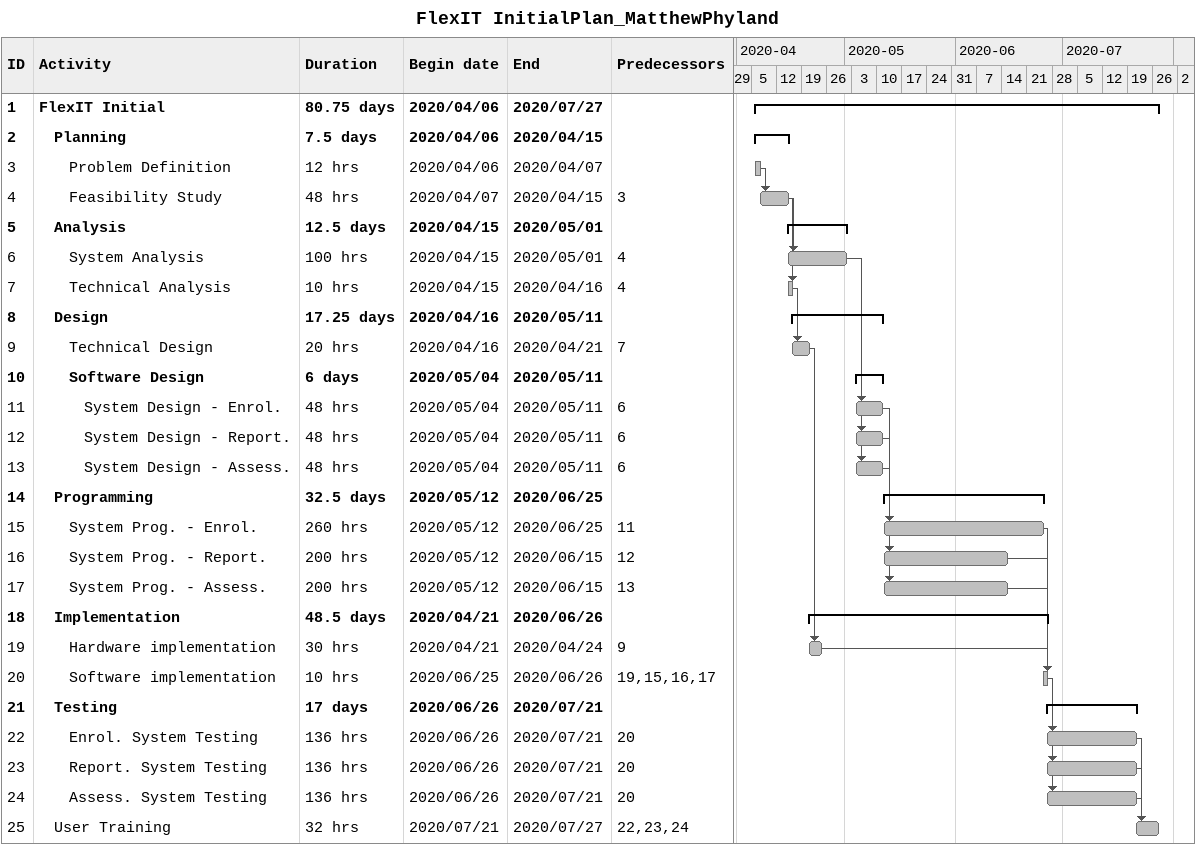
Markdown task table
FlexIT InitialPlan_MatthewPhyland

| ID | Level | Task | Duration | Start | Finish | Predecessors |
|---|---|---|---|---|---|---|
| 1 | 1 | **FlexIT Initial** | 80.75d | 2020-04-06 | 2020-07-27 |  |
| 2 | 2 | **Planning** | 7.5d | 2020-04-06 | 2020-04-15 |  |
| 3 | 3 | Problem Definition | 12h | 2020-04-06 | 2020-04-07 |  |
| 4 | 3 | Feasibility Study | 48h | 2020-04-07 | 2020-04-15 | 3 |
| 5 | 2 | **Analysis** | 12.5d | 2020-04-15 | 2020-05-01 |  |
| 6 | 3 | System Analysis | 100h | 2020-04-15 | 2020-05-01 | 4 |
| 7 | 3 | Technical Analysis | 10h | 2020-04-15 | 2020-04-16 | 4 |
| 8 | 2 | **Design** | 17.25d | 2020-04-16 | 2020-05-11 |  |
| 9 | 3 | Technical Design | 20h | 2020-04-16 | 2020-04-21 | 7 |
| 10 | 3 | **Software Design** | 6d | 2020-05-04 | 2020-05-11 |  |
| 11 | 4 | System Design - Enrol. | 48h | 2020-05-04 | 2020-05-11 | 6 |
| 12 | 4 | System Design - Report. | 48h | 2020-05-04 | 2020-05-11 | 6 |
| 13 | 4 | System Design - Assess. | 48h | 2020-05-04 | 2020-05-11 | 6 |
| 14 | 2 | **Programming** | 32.5d | 2020-05-12 | 2020-06-25 |  |
| 15 | 3 | System Prog. - Enrol. | 260h | 2020-05-12 | 2020-06-25 | 11 |
| 16 | 3 | System Prog. - Report. | 200h | 2020-05-12 | 2020-06-15 | 12 |
| 17 | 3 | System Prog. - Assess. | 200h | 2020-05-12 | 2020-06-15 | 13 |
| 18 | 2 | **Implementation** | 48.5d | 2020-04-21 | 2020-06-26 |  |
| 19 | 3 | Hardware implementation | 30h | 2020-04-21 | 2020-04-24 | 9 |
| 20 | 3 | Software implementation | 10h | 2020-06-25 | 2020-06-26 | 19, 15, 16, 17 |
| 21 | 2 | **Testing** | 17d | 2020-06-26 | 2020-07-21 |  |
| 22 | 3 | Enrol. System Testing | 136h | 2020-06-26 | 2020-07-21 | 20 |
| 23 | 3 | Report. System Testing | 136h | 2020-06-26 | 2020-07-21 | 20 |
| 24 | 3 | Assess. System Testing | 136h | 2020-06-26 | 2020-07-21 | 20 |
| 25 | 2 | User Training | 32h | 2020-07-21 | 2020-07-27 | 22, 23, 24 |
